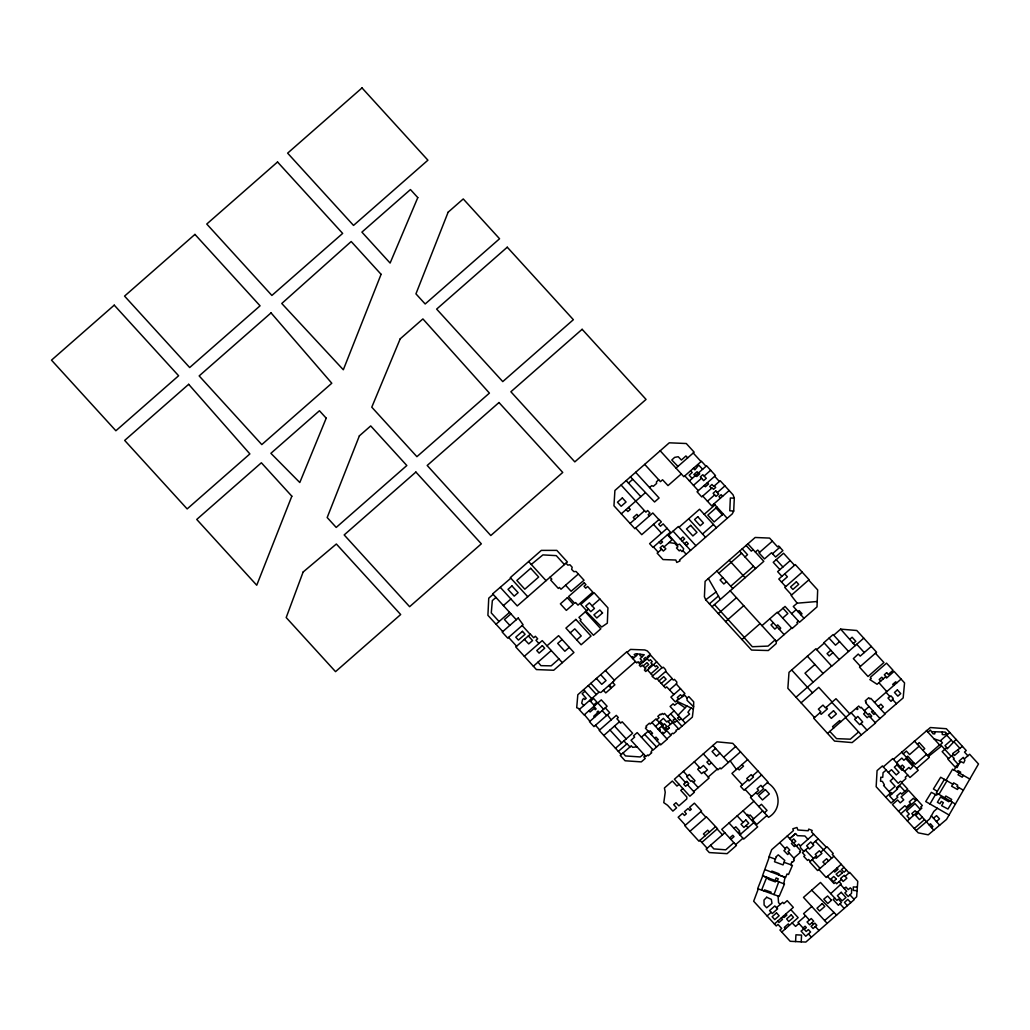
<?xml version="1.0" encoding="UTF-8"?>
<svg xmlns="http://www.w3.org/2000/svg" width="1030" height="1030" viewBox="0 0 1030 1030"><rect width="100%" height="100%" fill="white"/><g stroke="black" fill="none" stroke-linecap="round" stroke-linejoin="round"><path stroke-width="1.5" d="M693.345 709L676.967 701.327L677.315 700.143L684.796 695.237L687.1 698.044L687.074 700.361L693.615 706.76L692.353 717.125L678.744 729.06L675.95 730.257L676.234 731.261L673.478 733.682L672.461 733.257L670.607 734.879M693.615 706.76L693.705 701.868L688.787 696.55L687.1 698.044M808.666 580.032L817.678 589.92L817.009 606.889L799.473 622.262L785.04 606.425L777.83 612.76M661.633 549.235L660.076 547.806L662.689 545.565L665.843 548.81L663.359 551.076L661.633 549.235L657.153 553.149L662.998 559.56L675.835 560.037L676.774 562.457L680.045 560.899L679.594 559.998L732.291 513.854L733.695 511.047L734.3 498.172L733.064 494.838L720.215 480.74L713.739 486.418L711.975 484.486L709.722 486.482L711.485 488.4M801.211 941.845L801.559 935.111L795.945 934.802L795.572 941.562M791.71 627.978L776.35 641.433L776.169 643.634L768.303 650.522L751.552 650.059L705.717 599.795L704.404 596.769L705.099 581.371L755.17 537.48L769.59 538.085L777.573 546.904L778.641 545.964L782.89 550.612L775.603 557.011L771.522 552.75L764.492 558.917L758.981 552.865L772.333 541.162M640.094 654.256L639.965 655.582L642.179 656.715M637.184 653.896L637.016 655.209L632.806 658.646M947.458 734.532L945.218 732.098L935.15 731.764L934.686 733.927L933.025 733.811L930.412 730.051L927.966 732.201M663.977 546.981L669.088 542.553L674.805 543.402L677.894 546.84L676.504 547.999L679.246 550.896L680.379 549.891L681.989 551.604L682.993 550.728L683.663 548.707L679.555 544.085L677.753 544.973L668.663 535.008L678.371 526.497L695.881 545.707M770.659 893.371L771.071 892.122L764.492 889.881L764.067 891.001M777.29 881.307L778.229 878.822L776.144 877.959L775.152 880.508L762.509 875.783L769.307 856.947M758.286 888.916L753.677 901.237L776.234 925.97L777.998 924.412L781.706 928.468L779.929 930.026L790.203 941.291L805.821 942.077L854.282 899.589L850.008 894.89L851.527 893.293L851.591 889.083L850.278 887.821L848.257 889.624L845.965 887.075L844.24 888.581M773.981 894.568L778.744 881.847M790.783 864.749L791.98 861.569L792.598 862.149L794.284 860.514L793.499 859.651L794.478 858.827L787.937 851.643L789.778 850.033L786.894 846.918L785.079 848.514M783.791 883.74L785.002 877.29L764.942 869.629M771.444 872.114L771.856 871.097L779.028 873.775L778.603 874.856L785.607 877.509L787.023 873.981L788.529 874.47L792.431 865.342L784.049 862.303M761.582 890.1L766.706 877.38L768.715 878.101L768.341 879.285L775.384 881.886L775.822 880.766L784.474 883.998L779.156 896.448L757.668 888.684L762.728 875.861L766.706 877.38M959.11 763.5L957.089 767.62L955.943 767.105L954.063 770.054M929.974 803.992L935.51 794.529M944.394 779.362L936.399 792.868L955.402 804.057M946.016 780.289L952.596 769.204L959.072 772.912L958.042 774.805L962.226 777.187L963.32 775.333M938.935 794.362L946.956 780.83M957.243 771.869L957.964 770.646L960.681 772.178L959.883 773.375L969.822 779.053M958.621 787.487L957.449 789.482L951.617 786.238L953.638 782.851L957.707 785.208L956.947 786.521L963.385 790.203M937.673 793.615L936.721 795.16L931.352 792.353L925.725 801.546L949.081 815M944.78 797.799L945.849 796.048L951.656 799.422L950.51 801.173M952.171 802.151L947.961 809.039L941.613 805.666L943.364 802.628L941.317 801.43L939.939 803.735L937.403 802.306L940.57 797.001L948.746 801.713L949.493 800.567M691.066 707.932L687.924 712.271L689.585 714.086L682.491 720.034M678.088 715.219L686.907 705.975M917.434 744.368L919.198 742.579L924.734 748.643L922.841 750.303M679.195 716.429L677.495 718.09L679.388 720.086L681.139 718.554M656.947 740.815L658.247 739.579L655.994 737.145L654.668 738.304M658.698 479.735L656.432 481.873L656.612 483.418L653.355 486.289L651.745 485.645L649.57 487.563M669.088 542.553L672.011 539.797L667.427 534.776M830.695 893.641L841.227 883.946L839.102 881.603M860.951 723.485L859.664 724.669L854.591 719.313L857.81 716.442L862.689 721.966L860.951 723.485L866.9 730.025M659.87 744.021L653.136 750.059L637.21 732.588L633.54 735.793L634.635 737.107L631.03 740.261L645.849 756.509L647.625 754.977L648.321 755.737L651.72 752.75L651.037 752.042L652.608 749.492M795.688 845.282L794.246 846.583L791.413 843.467L792.868 842.192L787.242 836.025M803.838 851.424L800.439 847.69L800.439 845.9L813.687 834.21M651.205 734.506L652.569 733.283L650.188 730.733L648.836 731.918M878.294 706.529L880.895 704.185L883.302 706.825L880.663 709.129M652.351 664.44L648.488 667.904L649.08 668.547M662.303 725.777L664.505 723.82L666.732 726.266L665.599 727.257L667.479 729.33L669.101 727.914L667.916 726.549L672.654 722.391M723.652 757.269L735.652 746.518M516.288 619.712L492.688 593.834L510.829 578.178M493.138 594.323L488.748 598.173L487.911 615.322L502.756 631.583M495.958 597.426L492.34 600.593L491.271 612.902L499.074 621.528M628.467 483.083L632.703 479.375M503.4 605.576L510.919 598.984M621.283 513.816L645.076 492.945M496.022 624.206L509.567 612.335M676.002 468.109L694.168 452.183L686.276 443.518L669.281 442.81L614.91 490.473L613.957 505.769L634.866 528.699L652.814 512.966L658.891 519.635M681.306 473.929L668.007 485.594L662.56 479.761L660.423 481.641L644.69 464.376M630.077 523.446L644.548 510.764L645.913 512.168L647.625 510.507L649.969 513.069L648.166 514.64L649.376 515.966M578.358 574.006L561.002 589.212L559.406 587.461L558.324 588.413L550.715 580.07L551.797 579.118L550.033 577.186M689.405 480.881L706.606 465.805L715.502 475.577L697.04 491.761L701.752 496.923L712.129 487.821L713.507 489.34L715.67 487.448L714.292 485.928M693.473 485.362L701.585 478.242L703.632 480.637L706.297 478.306L702.846 474.701L700.349 476.89L701.585 478.242M704.172 475.976L710.674 470.285M667.157 528.287L649.608 543.66L653.02 547.406L670.44 532.137L663.127 523.871L660.436 526.24L658.711 524.231L661.363 521.94L659.11 519.455L641.742 534.673L635.665 528.004M524.309 656.316L542.218 640.609L562.341 662.663M707.456 501.224L714.64 494.915M717.318 492.572L724.927 485.903M679.04 527.231L699.55 509.245L716.404 527.721M588.452 609.065L585.98 611.228L601.675 627.038L607.327 623.163L607.932 607.855L594.13 592.726L580.83 604.391L586.585 610.7M592.108 605.859L594.452 608.46L590.821 611.653L585.722 606.065L589.379 602.846L592.108 605.859L599.885 599.035M546.981 645.823L558.582 635.652L573.942 652.492L553.702 670.247L536.411 669.577L515.773 646.943L530.386 634.145L533.669 637.75L535.368 636.257L537.673 638.78L535.973 640.274L538.922 643.505M729.15 490.538L711.678 505.859L702.743 496.061M704.198 514.331L714.975 504.88M562.11 639.527L557.694 643.402L564.852 651.256L569.268 647.381M570.247 632.832L574.779 628.854L581.242 635.935L576.697 639.913M533.36 666.23L551.269 650.535M680.405 539.205L682.929 537.003L684.667 538.909L682.143 541.123M716.983 507.082L707.842 515.09L714.112 521.978L723.253 513.957M684.474 543.673L686.547 541.844L688.285 543.737L686.199 545.565M558.968 658.981L551.153 665.843L540.917 665.663L538.021 662.148M702.524 534.016L713.43 524.463M718.811 573.195L741.587 553.226M584.95 691.22L582.143 693.679L586.212 698.379L584.757 699.499L583.765 698.404L582.594 699.525L581.705 703.207L583.817 705.511M744.973 556.934L747.523 554.694L742.205 548.848M631.738 657.475L632.69 656.638L633.798 657.771M722.828 577.598L720.086 579.993L723.82 583.984L726.575 581.705M605.447 670.517L614.562 680.508L600.941 692.456L598.945 692.25L579.195 709.567L584.113 714.949L601.288 699.885L607.095 706.245L589.469 721.695L593.95 726.614L609.76 712.747L605.28 707.842M614.253 680.173L635.471 661.569M590.473 701.288L593.628 698.52L596.937 702.151L593.769 704.919M709.425 603.85L718.412 595.971L708.37 578.512M647.278 658.878L642.372 662.509M730.721 586.237L753.497 566.268M643.184 665.934L646.956 662.625L648.707 664.543L644.935 667.852M712.039 606.722L763.809 561.324L747.883 543.866M772.487 553.728L779.839 547.278M656.715 661.865L645.72 671.496L644.381 670.015L645.784 668.792L642.437 665.11L640.66 666.668L639.308 665.2L644.986 660.217L643.789 658.904L645.488 657.423L646.544 658.852L650.677 655.235L662.033 667.698L663.41 667.285L665.483 669.564L665.882 671.251L657.153 678.912M718.309 613.597L736.463 597.683M650.96 673.775L658.196 667.427L656.561 665.638L655.376 666.68L653.522 664.646M662.033 667.698L652.093 676.401L655.492 679.105L656.561 678.255L665.419 687.976L666.706 686.868L673.852 694.516M790.229 560.577L777.624 571.624L781.899 576.324M725.596 621.592L743.737 605.679M658.981 680.907L663.796 676.684L666.101 679.208L661.273 683.431M603.799 735.459L619.545 721.657L616.919 718.786L618.309 717.562L616.313 715.361L599.177 730.386L621.232 754.578M781.487 581.989L787.384 576.813L784.706 573.865M663.642 686.019L672.191 678.525L665.702 671.406M802.19 572.139L784.757 587.435L791.619 594.967M669.577 689.83L676.736 683.559L676.813 681.976L674.38 679.311L673.568 680.019L671.599 679.04M680.495 688.684L670.891 697.104L675.294 701.919L678.641 698.984L677.302 697.516L680.508 694.722L681.834 696.177L684.886 693.499L676.234 683.997M615.489 748.282L632.626 733.257L622.197 721.811L620.588 723.124L619.378 721.798M741.935 639.514L760.089 623.601M618.335 751.398L627.038 743.763L629.948 746.943M761.968 625.661L777.328 612.206L792.16 628.48L797.787 623.498L796.86 622.481L798.43 621.116M656.831 719.777L659.123 717.768L657.81 716.339L660.269 714.176L660.835 714.794L662.367 713.455L663.32 714.498L664.517 713.455L678.744 729.06M641.394 737.184L648.205 731.21M655.492 726.356L659.573 722.777M773.363 622.815L770.994 624.901L774.83 629.111L777.212 627.025L784.126 634.622M667.453 716.674L674.096 710.842M782.671 618.077L787.834 613.558L782.98 608.241M658.183 729.304L662.251 725.725M668.148 721.657L670.285 719.777M791.632 613.648L796.177 609.657M659.458 730.695L660.333 729.935L659.264 728.352M797.992 611.653L799.177 610.623L802.01 613.777L800.838 614.768M665.187 728.944L666.268 727.991L667.44 729.317L669.101 727.914M779.337 629.369L780.714 628.158L777.727 624.901L776.324 626.06L769.745 618.85M676.877 720.652L674.92 722.365L673.118 720.125L674.972 718.554M775.036 639.99L768.071 646.093L752.325 646.737L744.162 637.57M645.128 755.724L643.802 756.896L645.244 758.441L641.291 761.891L625.094 760.771L620.24 755.454L631.287 745.772L632.549 747.342L636.991 746.802M666.899 738.858L670.981 735.291L656.02 718.889L650.149 724.039L649.351 723.202L645.939 726.202L646.711 727.038L645.424 728.171L660.681 744.896L667.195 739.192L651.939 722.468M816.713 649.673L824.258 643.055M833.721 635.201L840.647 629.137L856.78 630.502L876.582 652.222L859.522 667.17L868.02 676.491L883.933 662.535L875.436 653.226M715.592 748.424L712.078 751.501L716.417 756.252L719.931 753.175M839.553 641.6L835.485 645.179L829.06 638.124M814.91 664.479L804.984 673.182L813.185 682.182M830.85 650.291L827.064 653.612L829.189 655.93L832.961 652.608M699.563 767.569L697.658 769.243L701.636 773.607L703.542 771.946L709.104 778.036L693.705 791.542M709.091 760.192L706.902 762.11L709.219 764.659L711.421 762.741M849.686 639.373L852.106 637.248L855.827 641.342L853.316 643.48M682.851 788.529L680.766 790.358L686.804 796.975L686.817 798.907L678.873 805.872L675.989 802.718L673.736 804.688L676.607 807.855L672.886 811.112L667.543 805.267L663.784 802.653L665.226 792.25L664.414 787.976L672.358 781.023L676.955 786.057L679.04 784.332M704.147 772.616L707.378 769.783L703.439 765.457L700.207 768.29L694.284 761.788M693.332 782.259L695.031 780.753L689.302 774.47L686.675 776.762L690.95 781.461L691.864 780.65L698.198 787.602M795.997 697.246L831.609 666.024M863.745 638.149L831.764 666.178L815.876 648.758L789.006 672.32L787.86 688.323L814.511 717.55M708.189 777.045L717.228 769.114M740.506 751.836L721.026 768.908L720.112 767.917L717.897 769.861L703.323 753.87M801.083 702.821L818.747 687.332L832.176 702.061M871.277 646.415L860.217 656.11L858.235 654.063L853.355 658.621L860.449 666.358M747.625 759.651L731.931 773.414L742.321 784.796M747.947 779.865L746.737 778.525L751.192 774.612L753.432 777.071L749.029 780.933L747.947 779.865L740.544 786.354L744.111 790.255L761.582 774.946M752.415 775.951L758.016 771.045M689.92 831.326L706.425 816.854L717.511 828.661L701.829 842.411M715.451 826.742L698.945 841.214L684.808 825.7L701.559 811.022L694.375 803.155L689.546 807.391L691.272 809.284L689.894 810.481L688.066 808.486L684.435 811.679L686.353 813.79L684.435 815.464L682.555 813.391L678.165 817.241L685.401 825.184M827.528 733.386L856.085 708.344L857.205 709.567L857.964 708.962L856.857 707.674L858.711 706.052L860.385 707.88L861.183 707.25L868.02 714.743L869.333 713.545L871.676 716.108L870.337 717.279M753.909 801.237L721.734 829.369L736.424 845.476L727.09 853.664L709.297 852.57L706.155 849.132L724.824 832.755M864.337 710.713L869.075 706.554M874.522 702.383L901.083 679.092M865.638 712.129L863.616 713.893L867.183 717.704L869.166 716.005L875.552 723.009L852.145 742.579L834.558 741.098L813.726 718.232L820.923 711.923L818.374 709.129L822.97 705.099L825.519 707.893L835.987 698.713L849.802 713.854M733.978 828.39L735.806 826.794L739.72 831.094L738.909 831.815L740.866 833.952M758.788 806.606L761.428 804.288L767.028 810.43L764.389 812.747M872.822 710.661L871.496 711.82L873.891 714.421L875.204 713.288M889.804 696.422L887.976 698.031L890.976 701.327L892.843 699.756M729.639 838.034L732.768 835.291L734.004 836.656L730.888 839.399M762.676 810.855L752.492 819.79L756.728 824.438L766.912 815.515M739.849 834.841L753.78 822.622M858.595 731.931L850.317 739.192L836.566 738.639L829.781 731.403M733.875 842.682L725.725 849.827L713.867 848.913L710.571 845.257M735.652 844.626L742.952 838.227M875.242 722.661L885.118 714.009L870.814 698.327L869.964 698.971L868.818 697.709L865.187 700.889L866.385 702.177L865.664 702.821L879.981 718.515M795.546 833.579L789.701 838.716L795.533 833.566L797.465 835.678L804.919 835.987L807.971 839.386M791.607 840.815L793.731 838.948L795.791 841.291L793.705 843.119L800.658 850.729L799.499 851.733L800.194 852.531L793.821 858.119M883.289 766.887L892.753 758.582L910.005 777.508L918.232 770.286L901.675 752.132M893.448 759.342L930.36 727.541L946.338 728.725L966.243 750.548L964.505 752.08L967.904 755.788M789.263 853.098L787.654 854.514L783.92 850.625L785.645 849.145L779.71 842.63M903.22 753.831L906.361 751.063L909.58 754.591L919.121 746.222M896.538 762.741L901.855 758.08L903.864 760.295L905.795 758.595L912.889 766.372L910.456 769.101L908.949 767.453L904.443 771.406M888.349 772.436L891.478 769.693L896.229 774.921L899.113 772.397L894.349 767.183L897.812 764.131M906.413 757.333L907.752 756.149L915.207 764.324L926.562 754.372M808.267 847.536L809.477 849.081L813.79 845.231L810.777 841.935L806.619 845.81L808.267 847.536L802.422 852.66L804.945 855.441L803.773 856.406L807.559 860.436L808.64 859.483L810.314 861.325M812.503 843.827L818.193 838.832M900.31 766.874L902.357 765.084L904.34 767.247L902.293 769.05M902.782 769.577L901.958 770.311L896.988 764.865M893.448 778.036L890.203 780.882L895.134 786.302L889.109 791.581M912.323 763.809L913.674 762.638M949.776 732.497L940.248 740.853L933.991 738.806M927.528 755.428L939.54 744.896M833.875 856.265L817.588 870.543L809.683 861.878L816.597 855.827L815.271 854.372L819.365 850.767L820.73 852.196L827 846.699L833.244 853.535L832.266 854.398L849.042 872.899M916.61 768.522L929.305 757.385L914.37 741.008M885.749 797.233L891.092 792.546L892.16 793.718M951.257 740.132L944.986 745.63L946.776 747.587L942.154 751.63L948.527 758.621M897.027 788.542L899.975 785.954L904.868 791.323L907.649 789.07L902.048 782.942L896.422 787.873L897.491 789.044L889.598 795.971L893.86 800.645M956.085 739.424L947.265 748.81L946.428 747.896M904.868 791.323L901.675 794.117L900.503 792.83L896.795 796.074L897.8 797.181L891.079 803.078L876.157 786.714L877.071 770.607L882.414 765.934L898.212 783.264L900.439 781.319L902.061 781.976L905.846 778.667L905.306 777.225L907.816 775.101M767.08 915.94L771.174 912.348L772.23 913.571L777.624 908.846L774.83 905.962L769.552 910.584L771.174 912.348M776.543 907.649L782.671 902.267L783.83 903.593L787.19 900.658L793.332 907.391L774.418 923.974M953.458 754.295L947.909 759.162L955.08 767.028L961.119 761.736L963.655 762.96L964.917 760.295L963.269 757.398L959.097 761.054L960.346 762.419M962.458 746.402L952.724 753.497L954.54 755.479L959.059 751.514L957.964 750.355M898.546 811.267L904.894 805.705L906.258 807.198L910.597 803.374L909.245 801.894L913.378 798.263L914.82 799.834L916.108 798.714M841.214 864.312L826.189 877.483L818.85 869.436M900.838 813.777L916.958 799.641M964.505 758.762L969.629 754.269L978.5 763.99L946.531 819.417L928.249 834.828L918.219 832.845L892.418 804.546L897.606 800.001L900.246 802.885L903.748 799.821L901.083 796.95L908.537 790.409L922.352 805.563L920.717 806.992L921.811 808.19L907.327 820.897M843.969 867.337L841.446 869.552L844.008 872.243L846.48 870.08M841.562 879.453L840.532 878.474L844.227 875.307L846.866 878.204L843.094 881.5L841.562 879.453L836.643 883.766L835.394 882.388L833.991 883.547L827.451 876.375M845.141 876.311L849.673 872.346L857.771 881.345L856.651 896.795L853.922 899.19M781.744 932.021L798.147 917.653L790.808 909.606M811.782 906.477L803.58 913.662L809.451 920.099L811.241 918.528L813.674 921.193L809.593 924.773L807.044 921.966L809.451 920.099M918.477 812.966L915.657 815.425L919.468 819.597L922.275 817.138M805.55 915.825L797.98 922.455L803.876 928.918L801.07 931.094L805.769 936.244L810.584 932.021L808.37 929.601L806.22 931.481L804.314 929.395L806.361 927.605L805.1 926.215L803.052 928.004M798.907 923.472L795.585 926.395L792.147 922.906M834.815 898.147L833.193 899.576L838.394 905.293L841.458 902.538L838.446 899.087L836.901 900.439L820.511 882.452L803.49 897.388L827.167 923.356M914.292 828.532L924.502 819.584L933.772 830.206M937.403 808.28L933.837 811.408L929.511 819.056L916.134 830.553M813.365 924.399L814.833 923.112L816.803 925.275L813.082 928.532L811.086 926.343L813.365 924.399L811.885 922.764M850.008 894.89L848.166 896.512L844.87 892.894L846.686 891.259L840.48 884.461M936.412 821.541L939.489 818.85L936.553 815.631L933.489 818.206M510.944 613.854L504.43 619.519L509.837 625.377M884.834 713.7L903.168 697.928L904.559 682.903L894.066 671.393L886.585 678.049L885.53 676.877M824.605 920.55L834.004 912.49M661.672 733.128L662.766 732.188L663.796 733.412L666.05 731.39L661.582 726.317M753.123 549.595L751.295 551.153L746.093 545.437M817.15 601.507L797.181 603.181L793.28 606.477L804.031 618.27M796.396 846.068L798.701 844.124L800.439 845.9M627.064 652.338L630.553 649.402L644.806 649.956L647.278 650.909L650.432 654.32L647.329 656.754L648.037 657.539M929.137 824.901L930.451 823.794L932.91 826.524L931.481 827.579M643.66 754.115L640.248 756.947L625.468 755.943L623.034 752.994M531.274 564.453L542.9 554.9L556.277 555.634L564.427 564.569M746.866 815.039L747.6 814.434L748.977 815.94L750.098 814.962L753.612 818.811M579.851 708.988L576.71 707.713L577.817 694.735L626.665 651.913L636.733 662.947L638.137 661.724L639.115 662.947L641.948 660.616L640.145 658.672L644.214 654.758L635.974 653.754L634.171 654.514L635.536 655.943M886.212 770.092L883.071 772.667L882.736 777.367L880.792 777.225L880.547 781.229L882.388 781.384L884.358 784.808L883.56 785.504L890.474 793.087M928.468 756.471L940.969 746.454L926.382 730.463M755.312 552.003L757.745 550.059L759.689 552.144M705.717 599.795L716.288 591.825M946.467 733.463L944.613 734.75L942.257 734.532L942.231 732.137M932.227 731.699L935.15 731.764M734.3 498.172L730.347 497.992L729.781 510.777L733.695 511.047M857.346 887.126L853.278 886.933L853.304 890.435L857.089 890.705M775.41 859.162L768.998 856.831L771.689 849.66L793.422 830.605L792.83 828.777L796.975 827.489L797.864 830L808.164 830.772L808.743 829.099L812.194 830.463L811.55 832.034L826.395 847.226M952.84 784.191L940.673 777.251L933.412 789.006L937.326 791.31M684.924 707.713L677.624 702.769L674.573 705.241L673.118 703.812L670.105 706.451L685.401 723.227M893.911 685.388L892.688 684.384L895.701 681.808L896.718 682.929M695.186 475.821L693.847 474.534L697.091 471.714L698.314 473.066M825.004 864.041L822.906 862.02L826.614 858.724L828.596 860.9M811.679 890.19L836.605 915.091M722.674 496.228L721.142 494.683L718.953 496.589L720.421 498.198M690.538 470.813L692.224 472.513L689.186 475.178L692.173 478.448M815.348 841.33L831.674 858.196M661.015 540.402L662.56 541.986L660.565 543.724L659.084 542.089M805.383 850.072L813.558 858.492M677.946 466.41L671.792 459.985L674.624 457.384L678.229 456.715L681.397 460.05L685.928 455.955L687.68 457.874M524.412 639.373L528.738 643.892L532.549 640.544L528.339 635.935M831.828 702.357L845.978 717.202M644.587 734.39L656.535 746.943M820.73 852.196L821.914 853.432L816.133 858.312L815.078 857.153M707.327 482.735L708.524 484.01L705.383 486.765L704.211 485.478M663.41 724.785L660.114 721.245L663.397 718.361L666.68 721.953L667.646 721.103L670.53 724.257M702.627 469.294L698.752 465.097L694.851 469.86L693.422 468.29M706.039 466.294L701.443 461.26L683.83 476.697L660.191 450.78M714.666 476.311L719.378 481.474M693.229 453.007L701.057 461.582M794.503 565.277L783.547 553.252L773.234 562.29L779.916 569.616M953.69 741.523L960.063 748.501M946.737 735.175L953.046 742.089M856.741 644.291L864.273 652.557M698.662 472.77L699.692 473.89L696.769 476.542L695.701 475.371M776.221 559.663L782.916 566.989M940.48 740.66L942.45 742.823L940.454 744.574L951.166 756.316M951.784 755.775L954.141 758.363L953.355 759.046L958.17 764.324M880.702 681.113L879.221 679.491L881.783 677.251L883.238 678.886M886.032 692.289L889.984 696.628L890.911 695.829L893.216 698.379L892.315 699.177L896.448 703.709M714.009 503.825L727.219 518.309M848.553 651.462L833.128 634.557L823.884 642.656L839.308 659.573M715.992 507.945L722.262 514.833M684.796 475.847L698.301 490.653M785.697 586.611L778.796 579.04L795.302 564.582L809.065 579.671L791.13 595.404L797.181 603.181M739.643 551.089L755.569 568.547M729.201 560.243L745.128 577.701M688.658 518.798L705.499 537.274M807.378 656.213L823.112 673.466M635.652 472.294L659.084 498.005L654.565 501.983L630.424 476.877M851.115 712.708L855.994 718.065M716.867 571.058L732.793 588.516M730.18 590.808L776.35 641.433M845.527 717.601L861.119 734.712M673.066 531.158L690.576 550.368M626.201 480.585L640.853 496.653M840.75 721.785L839.643 720.575L832.562 726.626L833.721 727.952M920.331 809.49L915 803.632L906.529 811.061L909.245 814.035L907.005 816.005L909.619 818.876M682.993 550.728L686.173 554.217M791.671 669.989L812.49 692.817M621.103 485.053L644.548 510.764M917.537 811.936L924.502 819.584M916.79 812.593L915.091 810.726L911.808 813.597L913.507 815.464M653.496 524.36L661.556 533.192M819.854 712.863L821.18 714.318L827.425 708.872L826.15 707.34M638.446 516.107L636.836 514.343L633.27 517.472L634.879 519.236M628.519 507.468L630.296 509.412L627.862 511.55L626.15 509.541M714.46 604.584L744.368 637.39M653.484 547.007L658.234 552.222M767.389 782.658C780.586 790.615 782.182 809.31 768.56 817.318L750.484 797.49L758.608 790.358L757.101 788.697L760.925 785.349L762.432 786.997M566.011 563.178L567.788 565.135L569.912 564.749L572.216 567.285L571.611 569.332L573.852 571.65L576.04 571.483L584.036 580.238L571.109 591.272L565.573 585.207M646.943 658.505L649.093 660.861L650.432 659.676L652.235 661.659L650.883 662.831L652.981 665.123M836.978 868.02L838.021 869.178L834.751 872.05L833.695 870.891M742.025 764.556L743.506 766.178L739.205 769.951L737.725 768.329M647.471 669.964L652.788 675.796M730.193 760.874L736.424 769.474M712.902 745.475L728.39 762.458M755.981 792.662L757.346 794.169L763.629 788.671L762.303 787.126L768.071 782.066L732.755 743.338L717.034 741.845L674.393 779.234L689.881 796.229L694.375 792.276L687.448 784.693M812.194 859.69L820.086 868.354M850.793 902.653L847.819 899.396L844.458 902.409L847.368 905.666M745.089 789.392L751.578 796.512M670.672 713.842L681.976 726.24M528.622 561.543L546.067 580.675M840.017 903.851L844.201 908.434M743.003 810.803L757.655 826.871L743.724 839.09L729.034 822.97M737.171 815.824L743.145 822.378M746.042 825.558L747.999 827.695M612.554 682.272L614.884 684.821L611.691 687.628L609.361 685.066M600.683 674.689L606.052 680.573L601.752 684.345L596.383 678.448M527.746 596.731L510.301 577.611L541.355 550.381L556.805 550.381L567.388 561.981L517.253 605.936L500.335 587.383M608.704 685.645L611.086 688.259L605.794 692.894L603.426 690.28M683.379 771.354L687.589 775.963M678.886 775.294L685.504 782.543M815.335 926.549L818.979 930.541M590.821 683.328L598.945 692.25M588.246 685.581L596.383 694.503M717.138 828.983L722.468 834.828M700.825 811.666L705.936 817.279M597.799 702.949L603.593 709.309M808.434 933.914L811.408 937.184M780.199 904.43L778.538 902.615L778.075 896.049M583.559 689.701L591.684 698.61M602.151 710.584L606.631 715.49M614.524 726.06L626.214 738.87M785.851 913.958L786.856 915.065L784.023 917.55L783.019 916.442M522.159 625.506L530.18 634.313M589.649 700.4L594.568 705.782M709.387 832.047L707.713 830.219L703.439 833.965L705.112 835.793M593.859 706.413L596.125 708.898L595.237 709.683L594.117 708.46L590.087 712L588.928 710.726M599.653 712.773L598.108 711.073L597.091 711.962L597.748 712.683L593.769 716.172L594.658 717.15M623.897 740.905L626.742 744.021M609.992 730.025L621.682 742.849M781.229 918.013L782.504 919.417L778.989 922.494L777.714 921.09M785.517 928.725L784.293 927.399L788.272 923.91L789.456 925.275M595.456 725.287L599.692 729.935M699.937 840.338L707.159 848.257M508.588 637.403L516.609 646.209M878.899 682.697L886.804 691.606M639.115 662.947L640.325 664.299M840.647 629.137L855.209 645.617M931.365 815.786L939.656 825.236M584.409 714.691L589.907 721.309M607.391 714.82L611.189 719.854M718.412 595.971L720.318 599.46M776.272 856.677L774.509 861.737L783.058 864.904L784.757 860.411L778.242 854.849L776.272 856.677M303.116 572.023L286.198 617.549L335.535 671.65L400.67 614.537L336.359 544.007L303.116 572.023M291.838 496.19L256.74 585.233L196.743 519.442L261.363 462.779L291.838 496.19M359.367 435.87L327.18 517.536L336.205 527.437L406.824 465.521L370.71 425.918L359.367 435.87M448.127 212.206L415.94 293.859L425.171 303.979L499.563 238.754L463.255 198.945L448.127 212.206M381.087 274.315L343.325 369.77L281.769 303.49L351.191 241.522L381.087 274.315M326.214 418.18L299.794 482.529L270.89 453.316L319.442 410.751L326.214 418.18M400.207 338.831L371.779 407.185L416.905 456.676L489.417 393.112L422.905 318.927L400.207 338.831M417.794 197.606L390.113 263.062L361.903 232.123L410.455 189.559L417.794 197.606M766.693 897.246L764.003 900.04L764.106 905.035L766.693 907.765L771.985 903.374L771.328 899.383L766.693 897.246M836.296 878.938L833.502 881.616L830.991 879.002L833.708 876.453L836.296 878.938M886.637 672.706L884.332 674.779L885.929 676.53L877.084 684.281L869.835 679.555L871.213 678.538L870.35 677.328L886.534 663.14L893.049 670.285L888.259 674.483L886.637 672.706M842.205 872.976L838.291 876.479L836.115 874.187L840.145 870.878L842.205 872.976M114.24 305.15L51.5 360.152L115.875 430.759L178.615 375.757L114.24 305.15M194.94 234.402L124.553 296.112L189.674 367.53L260.062 305.82L194.94 234.402M277.534 161.993L206.76 224.038L271.881 295.456L342.655 233.411L277.534 161.993M362.019 87.923L287.628 153.148L353.522 225.416L427.914 160.191L362.019 87.923M188.67 384.306L124.682 440.415L187.151 508.923L249.878 453.921L188.67 384.306M271.045 312.888L199.163 375.911L261.8 444.587L331.789 383.224L271.045 312.888M507.262 247.2L436.643 309.103L502.756 381.602L573.362 319.699L507.262 247.2M415.888 472.049L344.175 534.931L409.618 606.696L481.332 543.827L415.888 472.049M582.13 329.304L510.88 391.76L574.817 461.878L646.055 399.408L582.13 329.304M498.984 402.537L427.193 465.47L490.795 535.536L562.74 472.448L498.984 402.537M530.707 568.29L516.841 580.457L524.811 589.199L538.677 577.032L530.707 568.29M511.949 585.916L508.009 589.379L514.189 596.151L518.129 592.688L511.949 585.916M622.352 497.941L617.459 502.228L621.167 506.284L626.06 501.996L622.352 497.941M518.206 618.039L502.202 632.06L507.751 638.137L523.073 624.708L518.206 618.039M522.442 631.351L515.773 637.184L518.425 640.094L525.094 634.261L522.442 631.351M584.28 582.787L568.521 596.589L574.701 603.361L575.615 602.55L577.985 605.138L592.804 592.134L587.654 586.482L585.71 588.182L584.036 586.34L585.967 584.641L584.28 582.787M567.324 597.76L560.384 603.85L566.333 610.378L573.285 604.288L567.324 597.76M715.811 490.911L713.133 493.267L716.017 496.421L718.695 494.078L715.811 490.911M542.359 645.643L536.772 650.561L539.102 653.123L544.703 648.218L542.359 645.643M575.834 619.403L565.921 628.094L581.126 644.767L591.04 636.077L575.834 619.403M585.323 611.807L578.95 617.395L581.087 619.725L580.083 620.614L593.447 635.278L600.825 628.802L585.323 611.807M697.786 516.738L694.568 519.558L700.233 525.764L703.451 522.944L697.786 516.738M690.615 525.364L686.508 528.957L692.881 535.961L696.988 532.356L690.615 525.364M602.537 612.953L596.795 617.987L593.911 614.833L599.833 609.992L602.537 612.953M796.383 581.808L790.564 586.907L792.894 589.456L798.714 584.358L796.383 581.808M686.817 781.397L683.688 784.139L685.632 786.276L688.761 783.534L686.817 781.397M833.515 710.764L828.455 715.206L831.326 718.374L836.399 713.932L833.515 710.764M765.393 789.611L758.518 795.636L762.483 799.975L769.358 793.95L765.393 789.611M745.862 819.996L740.995 824.27L743.892 827.451L748.759 823.176L745.862 819.996M897.375 689.92L894.478 692.443L897.851 696.138L900.735 693.602L897.375 689.92M776.504 912.902L772.127 916.739L774.74 919.597L779.144 915.734L776.504 912.902M791.207 914.898L786.637 918.902L788.735 921.528L793.473 917.382L791.207 914.898M822.249 903.593L816.996 908.19L819.571 911.022L824.798 906.452L822.249 903.593M831.493 900.246L827.798 903.49L823.807 899.113L827.631 895.997L831.493 900.246M841.214 892.302L837.39 895.649L842.102 900.812L845.978 897.516L841.214 892.302"/></g></svg>
